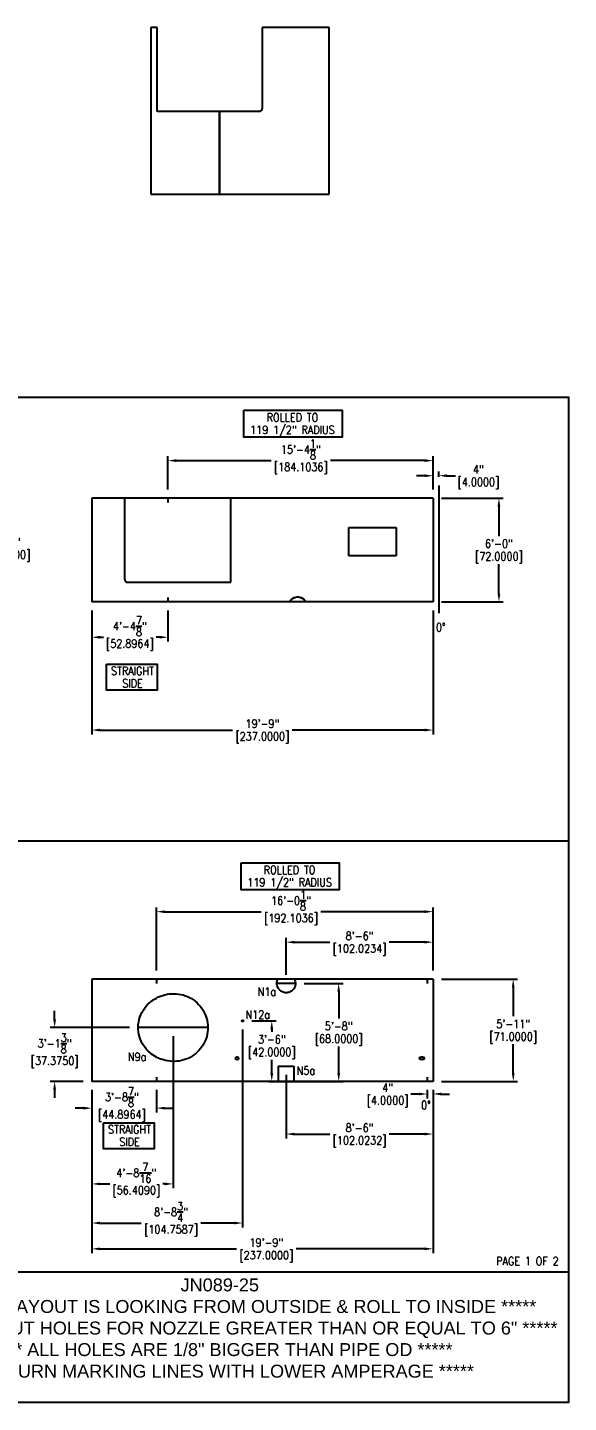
# Model space of a CAD drawing. Extents: x -970 to 13726, y -3419 to 1980.
# Drawn here: x 759 to 1135, y -916 to 40 of the extents above; entities that cross this region are included whole.
import ezdxf
from ezdxf.enums import TextEntityAlignment as Align

# ---------------------------------------------------------------- set-up
doc = ezdxf.new("R2010")
doc.units = 0
doc.header["$LTSCALE"] = 12
doc.header["$MEASUREMENT"] = 0
doc.header["$PDMODE"] = 33
doc.header["$PDSIZE"] = -0.5
doc.layers.get('Defpoints').update_dxf_attribs({"linetype": 'CONTINUOUS'})
for name, color, linetype in [('COVER', 3, 'CONTINUOUS'), ('DIM', 1, 'CONTINUOUS'), ('MARKING', 11, 'CONTINUOUS'), ('SHELL', 40, 'CONTINUOUS'), ('TEXT', 4, 'CONTINUOUS')]:
    doc.layers.add(name, color=color, linetype=linetype)
doc.styles.add('ROMANS', font='ROMANS.shx', dxfattribs={"width": 0.85, "height": 5.76})
doc.styles.get("Standard").update_dxf_attribs({"font": 'sanss___.ttf'})
doc.dimstyles.get("Standard").update_dxf_attribs({"dimtxt": 0.18, "dimasz": 0.18, "dimexe": 0.18, "dimexo": 0.0625, "dimgap": 0.09, "dimtad": 0, "dimtih": 1, "dimtoh": 1, "dimdec": 4, "dimzin": 0, "dimdsep": 46, "dimtxsty": 'Standard', "dimcen": 0.09, "dimadec": 0, "dimazin": 0, "dimtfac": 1, "dimtdec": 4, "dimtofl": 0, "dimtmove": 0, "dimatfit": 3, "dimfxl": 1, "dimtolj": 1, "dimtzin": 0, "dimarcsym": 0})

# ---------------------------------------------------------------- blocks, each defined once
blk = doc.blocks.new('*D312')
at = {"layer": 'Defpoints', "color": 0, "transparency": 16777216}
for p in [(1044.61, -271.54), (1044.61, -278.41), (1040.61, -287.19)]:
    blk.add_point(p, dxfattribs=at)
at = {"layer": 'DIM', "color": 0, "lineweight": -2, "transparency": 16777216}
for p, q in [((1034.85, -271.54), (1029.09, -271.54)), ((1040.61, -281.19), (1040.61, -268.54)), ((1044.61, -272.41), (1044.61, -268.54)), ((1050.37, -271.54), (1056.13, -271.54))]:
    blk.add_line(p, q, dxfattribs=at)
at = {"layer": 'DIM', "color": 0, "transparency": 16777216}
for points in [[(1034.85, -270.58), (1034.85, -272.5), (1040.61, -271.54)], [(1050.37, -270.58), (1050.37, -272.5), (1044.61, -271.54)]]:
    blk.add_solid(points, dxfattribs=at)
at = {"layer": 'DIM', "color": 0, "transparency": 16777216, "char_height": 5.76, "attachment_point": 5, "style": 'ROMANS'}
for s, insert in [('\\A1;4"', (1072.13, -267.15)), ('\\A1;[4.0000]', (1072.13, -276.89))]:
    blk.add_mtext(s, dxfattribs=dict(at, insert=insert))
blk = doc.blocks.new('*D313')
at = {"layer": 'Defpoints', "color": 0, "transparency": 16777216}
for p in [(1036.61, -692.53), (1040.61, -692.53), (1036.61, -701.34)]:
    blk.add_point(p, dxfattribs=at)
at = {"layer": 'DIM', "color": 0, "lineweight": -2, "transparency": 16777216}
for p, q in [((1030.85, -701.34), (1025.09, -701.34)), ((1036.61, -698.53), (1036.61, -704.34)), ((1040.61, -698.53), (1040.61, -704.34)), ((1046.37, -701.34), (1052.13, -701.34))]:
    blk.add_line(p, q, dxfattribs=at)
at = {"layer": 'DIM', "color": 0, "transparency": 16777216}
for points in [[(1030.85, -700.38), (1030.85, -702.3), (1036.61, -701.34)], [(1046.37, -700.38), (1046.37, -702.3), (1040.61, -701.34)]]:
    blk.add_solid(points, dxfattribs=at)
at = {"layer": 'DIM', "color": 0, "transparency": 16777216, "char_height": 5.76, "attachment_point": 5, "style": 'ROMANS'}
for s, insert in [('\\A1;4"', (1009.1, -696.95)), ('\\A1;[4.0000]', (1009.1, -706.69))]:
    blk.add_mtext(s, dxfattribs=dict(at, insert=insert))
blk = doc.blocks.new('*D314')
at = {"layer": 'Defpoints', "color": 0, "transparency": 16777216}
for p in [(803.61, -692.53), (848.51, -692.53), (848.51, -711.16)]:
    blk.add_point(p, dxfattribs=at)
at = {"layer": 'DIM', "color": 0, "lineweight": -2, "transparency": 16777216}
for p, q in [((803.61, -698.53), (803.61, -714.16)), ((848.51, -698.53), (848.51, -714.16)), ((797.85, -711.16), (792.09, -711.16)), ((854.27, -711.16), (860.03, -711.16))]:
    blk.add_line(p, q, dxfattribs=at)
at = {"layer": 'DIM', "color": 0, "transparency": 16777216}
for points in [[(797.85, -710.2), (797.85, -712.12), (803.61, -711.16)], [(854.27, -710.2), (854.27, -712.12), (848.51, -711.16)]]:
    blk.add_solid(points, dxfattribs=at)
at = {"layer": 'DIM', "color": 0, "transparency": 16777216, "char_height": 5.76, "attachment_point": 5, "style": 'ROMANS'}
for s, insert in [('\\A1;3\'-8{\\H1x;\\S7/8;}"', (824.56, -703.48)), ('\\A1;[44.8964]', (824.56, -716.51))]:
    blk.add_mtext(s, dxfattribs=dict(at, insert=insert))
blk = doc.blocks.new('*D315')
at = {"layer": 'Defpoints', "color": 0, "transparency": 16777216}
for p in [(803.61, -692.53), (1040.61, -692.53), (1040.61, -808.97)]:
    blk.add_point(p, dxfattribs=at)
at = {"layer": 'DIM', "color": 0, "lineweight": -2, "transparency": 16777216}
for p, q in [((803.61, -698.53), (803.61, -811.97)), ((1040.61, -698.53), (1040.61, -811.97)), ((809.37, -808.97), (904.2, -808.97)), ((1034.85, -808.97), (945.53, -808.97))]:
    blk.add_line(p, q, dxfattribs=at)
at = {"layer": 'DIM', "color": 0, "transparency": 16777216}
for points in [[(809.37, -808.01), (809.37, -809.93), (803.61, -808.97)], [(1034.85, -808.01), (1034.85, -809.93), (1040.61, -808.97)]]:
    blk.add_solid(points, dxfattribs=at)
at = {"layer": 'DIM', "color": 0, "transparency": 16777216, "char_height": 5.76, "attachment_point": 5, "style": 'ROMANS'}
for s, insert in [('\\A1;19\'-9"', (924.86, -804.58)), ('\\A1;[237.0000]', (924.86, -814.32))]:
    blk.add_mtext(s, dxfattribs=dict(at, insert=insert))
blk = doc.blocks.new('*D340')
at = {"layer": 'Defpoints', "color": 0, "transparency": 16777216}
for p in [(1040.61, -621.53), (1096.31, -621.53), (1040.61, -692.53)]:
    blk.add_point(p, dxfattribs=at)
at = {"layer": 'DIM', "color": 0, "lineweight": -2, "transparency": 16777216}
for p, q in [((1046.61, -621.53), (1099.31, -621.53)), ((1096.31, -627.29), (1096.31, -647.29)), ((1096.31, -686.77), (1096.31, -666.76)), ((1046.61, -692.53), (1099.31, -692.53))]:
    blk.add_line(p, q, dxfattribs=at)
at = {"layer": 'DIM', "color": 0, "transparency": 16777216}
for points in [[(1095.35, -627.29), (1097.27, -627.29), (1096.31, -621.53)], [(1095.35, -686.77), (1097.27, -686.77), (1096.31, -692.53)]]:
    blk.add_solid(points, dxfattribs=at)
at = {"layer": 'DIM', "color": 0, "transparency": 16777216, "char_height": 5.76, "attachment_point": 5, "style": 'ROMANS'}
for s, insert in [('\\A1;5\'-11"', (1096.31, -652.64)), ('\\A1;[71.0000]', (1096.31, -662.37))]:
    blk.add_mtext(s, dxfattribs=dict(at, insert=insert))
blk = doc.blocks.new('*D352')
at = {"layer": 'Defpoints', "color": 0, "transparency": 16777216}
for p in [(668.5, -287.19), (744.34, -287.19), (671.1, -359.19)]:
    blk.add_point(p, dxfattribs=at)
at = {"layer": 'DIM', "color": 0, "lineweight": -2, "transparency": 16777216}
for p, q in [((674.5, -287.19), (747.34, -287.19)), ((744.34, -292.95), (744.34, -312.34)), ((744.34, -353.43), (744.34, -331.82)), ((677.1, -359.19), (747.34, -359.19))]:
    blk.add_line(p, q, dxfattribs=at)
at = {"layer": 'DIM', "color": 0, "transparency": 16777216}
for points in [[(743.38, -292.95), (745.3, -292.95), (744.34, -287.19)], [(743.38, -353.43), (745.3, -353.43), (744.34, -359.19)]]:
    blk.add_solid(points, dxfattribs=at)
at = {"layer": 'DIM', "color": 0, "transparency": 16777216, "char_height": 5.76, "attachment_point": 5, "style": 'ROMANS'}
for s, insert in [('\\A1;6\'-0"', (744.34, -317.69)), ('\\A1;[72.0000]', (744.34, -327.43))]:
    blk.add_mtext(s, dxfattribs=dict(at, insert=insert))
blk = doc.blocks.new('*D354')
at = {"layer": 'Defpoints', "color": 0, "transparency": 16777216}
for p in [(1040.61, -287.19), (1086.39, -287.19), (1040.61, -359.19)]:
    blk.add_point(p, dxfattribs=at)
at = {"layer": 'DIM', "color": 0, "lineweight": -2, "transparency": 16777216}
for p, q in [((1046.61, -287.19), (1089.39, -287.19)), ((1086.39, -292.95), (1086.39, -313.46)), ((1086.39, -353.43), (1086.39, -332.93)), ((1046.61, -359.19), (1089.39, -359.19))]:
    blk.add_line(p, q, dxfattribs=at)
at = {"layer": 'DIM', "color": 0, "transparency": 16777216}
for points in [[(1085.43, -292.95), (1087.35, -292.95), (1086.39, -287.19)], [(1085.43, -353.43), (1087.35, -353.43), (1086.39, -359.19)]]:
    blk.add_solid(points, dxfattribs=at)
at = {"layer": 'DIM', "color": 0, "transparency": 16777216, "char_height": 5.76, "attachment_point": 5, "style": 'ROMANS'}
for s, insert in [('\\A1;[72.0000]', (1086.39, -328.54)), ('\\A1;6\'-0"', (1086.39, -318.8))]:
    blk.add_mtext(s, dxfattribs=dict(at, insert=insert))
blk = doc.blocks.new('*D355')
at = {"layer": 'Defpoints', "color": 0, "transparency": 16777216}
for p in [(803.61, -359.19), (1040.61, -359.19), (1040.61, -448.34)]:
    blk.add_point(p, dxfattribs=at)
at = {"layer": 'DIM', "color": 0, "lineweight": -2, "transparency": 16777216}
for p, q in [((803.61, -365.19), (803.61, -451.34)), ((1040.61, -365.19), (1040.61, -451.34)), ((809.37, -448.34), (901.45, -448.34)), ((1034.85, -448.34), (942.77, -448.34))]:
    blk.add_line(p, q, dxfattribs=at)
at = {"layer": 'DIM', "color": 0, "transparency": 16777216}
for points in [[(809.37, -447.38), (809.37, -449.3), (803.61, -448.34)], [(1034.85, -447.38), (1034.85, -449.3), (1040.61, -448.34)]]:
    blk.add_solid(points, dxfattribs=at)
at = {"layer": 'DIM', "color": 0, "transparency": 16777216, "char_height": 5.76, "attachment_point": 5, "style": 'ROMANS'}
for s, insert in [('\\A1;[237.0000]', (922.11, -453.69)), ('\\A1;19\'-9"', (922.11, -443.95))]:
    blk.add_mtext(s, dxfattribs=dict(at, insert=insert))
blk = doc.blocks.new('*D356')
at = {"layer": 'Defpoints', "color": 0, "transparency": 16777216}
for p in [(803.61, -359.19), (856.51, -359.19), (803.61, -383.82)]:
    blk.add_point(p, dxfattribs=at)
at = {"layer": 'DIM', "color": 0, "lineweight": -2, "transparency": 16777216}
for p, q in [((803.61, -365.19), (803.61, -386.82)), ((856.51, -365.19), (856.51, -386.82)), ((809.37, -383.82), (811.73, -383.82)), ((850.75, -383.82), (848.39, -383.82))]:
    blk.add_line(p, q, dxfattribs=at)
at = {"layer": 'DIM', "color": 0, "transparency": 16777216}
for points in [[(809.37, -382.86), (809.37, -384.78), (803.61, -383.82)], [(850.75, -382.86), (850.75, -384.78), (856.51, -383.82)]]:
    blk.add_solid(points, dxfattribs=at)
at = {"layer": 'DIM', "color": 0, "transparency": 16777216, "char_height": 5.76, "attachment_point": 5, "style": 'ROMANS'}
for s, insert in [('\\A1;4\'-4{\\H1x;\\S7/8;}"', (830.06, -376.14)), ('\\A1;[52.8964]', (830.06, -389.17))]:
    blk.add_mtext(s, dxfattribs=dict(at, insert=insert))
blk = doc.blocks.new('*D365')
at = {"layer": 'Defpoints', "color": 0, "transparency": 16777216}
for p in [(1040.61, -574.6), (848.51, -621.53), (1040.61, -621.53)]:
    blk.add_point(p, dxfattribs=at)
at = {"layer": 'DIM', "color": 0, "lineweight": -2, "transparency": 16777216}
for p, q in [((848.51, -615.53), (848.51, -571.6)), ((1040.61, -615.53), (1040.61, -571.6)), ((854.27, -574.6), (921.33, -574.6)), ((1034.85, -574.6), (962.65, -574.6))]:
    blk.add_line(p, q, dxfattribs=at)
at = {"layer": 'DIM', "color": 0, "transparency": 16777216}
for points in [[(854.27, -573.64), (854.27, -575.56), (848.51, -574.6)], [(1034.85, -573.64), (1034.85, -575.56), (1040.61, -574.6)]]:
    blk.add_solid(points, dxfattribs=at)
at = {"layer": 'DIM', "color": 0, "transparency": 16777216, "char_height": 5.76, "attachment_point": 5, "style": 'ROMANS'}
for s, insert in [('\\A1;16\'-0{\\H1x;\\S1/8;}"', (941.99, -566.92)), ('\\A1;[192.1036]', (941.99, -579.95))]:
    blk.add_mtext(s, dxfattribs=dict(at, insert=insert))
blk = doc.blocks.new('*D383')
at = {"layer": 'Defpoints', "color": 0, "transparency": 16777216}
for p in [(860.02, -655.15), (803.61, -692.53), (803.61, -763.83)]:
    blk.add_point(p, dxfattribs=at)
at = {"layer": 'DIM', "color": 0, "lineweight": -2, "transparency": 16777216}
for p, q in [((860.02, -661.15), (860.02, -766.83)), ((803.61, -698.53), (803.61, -766.83)), ((809.37, -763.83), (816.21, -763.83)), ((854.26, -763.83), (852.87, -763.83))]:
    blk.add_line(p, q, dxfattribs=at)
at = {"layer": 'DIM', "color": 0, "transparency": 16777216}
for points in [[(809.37, -762.87), (809.37, -764.79), (803.61, -763.83)], [(854.26, -762.87), (854.26, -764.79), (860.02, -763.83)]]:
    blk.add_solid(points, dxfattribs=at)
at = {"layer": 'DIM', "color": 0, "transparency": 16777216, "char_height": 5.76, "attachment_point": 5, "style": 'ROMANS'}
for s, insert in [('\\A1;4\'-8{\\H1x;\\S7/16;}"', (834.54, -756.15)), ('\\A1;[56.4090]', (834.54, -769.18))]:
    blk.add_mtext(s, dxfattribs=dict(at, insert=insert))
blk = doc.blocks.new('*D384')
at = {"layer": 'Defpoints', "color": 0, "transparency": 16777216}
for p in [(835.88, -655.15), (777.8, -692.53), (803.61, -692.53)]:
    blk.add_point(p, dxfattribs=at)
at = {"layer": 'DIM', "color": 0, "lineweight": -2, "transparency": 16777216}
for p, q in [((777.8, -649.39), (777.8, -643.63)), ((829.88, -655.15), (774.8, -655.15)), ((797.61, -692.53), (774.8, -692.53)), ((777.8, -698.29), (777.8, -704.05))]:
    blk.add_line(p, q, dxfattribs=at)
at = {"layer": 'DIM', "color": 0, "transparency": 16777216}
for points in [[(776.84, -649.39), (778.76, -649.39), (777.8, -655.15)], [(776.84, -698.29), (778.76, -698.29), (777.8, -692.53)]]:
    blk.add_solid(points, dxfattribs=at)
at = {"layer": 'DIM', "color": 0, "transparency": 16777216, "char_height": 5.76, "attachment_point": 5, "style": 'ROMANS'}
for s, insert in [('\\A1;3\'-1{\\H1x;\\S3/8;}"', (777.8, -666.16)), ('\\A1;[37.3750]', (777.8, -679.19))]:
    blk.add_mtext(s, dxfattribs=dict(at, insert=insert))
blk = doc.blocks.new('*D391')
at = {"layer": 'Defpoints', "color": 0, "transparency": 16777216}
for p in [(908.37, -650.53), (803.61, -692.53), (908.37, -791.02)]:
    blk.add_point(p, dxfattribs=at)
at = {"layer": 'DIM', "color": 0, "lineweight": -2, "transparency": 16777216}
for p, q in [((908.37, -656.53), (908.37, -794.02)), ((803.61, -698.53), (803.61, -794.02)), ((809.37, -791.02), (838, -791.02)), ((902.61, -791.02), (879.32, -791.02))]:
    blk.add_line(p, q, dxfattribs=at)
at = {"layer": 'DIM', "color": 0, "transparency": 16777216}
for points in [[(809.37, -790.06), (809.37, -791.98), (803.61, -791.02)], [(902.61, -790.06), (902.61, -791.98), (908.37, -791.02)]]:
    blk.add_solid(points, dxfattribs=at)
at = {"layer": 'DIM', "color": 0, "transparency": 16777216, "char_height": 5.76, "attachment_point": 5, "style": 'ROMANS'}
for s, insert in [('\\A1;8\'-8{\\H1x;\\S3/4;}"', (858.66, -783.34)), ('\\A1;[104.7587]', (858.66, -796.37))]:
    blk.add_mtext(s, dxfattribs=dict(at, insert=insert))
blk = doc.blocks.new('*D392')
at = {"layer": 'Defpoints', "color": 0, "transparency": 16777216}
for p in [(908.83, -650.53), (920.61, -692.53), (928.62, -692.53)]:
    blk.add_point(p, dxfattribs=at)
at = {"layer": 'DIM', "color": 0, "lineweight": -2, "transparency": 16777216}
for p, q in [((914.83, -650.53), (931.62, -650.53)), ((928.62, -656.29), (928.62, -658.02)), ((928.62, -686.77), (928.62, -677.49)), ((926.61, -692.53), (931.62, -692.53))]:
    blk.add_line(p, q, dxfattribs=at)
at = {"layer": 'DIM', "color": 0, "transparency": 16777216}
for points in [[(927.66, -656.29), (929.58, -656.29), (928.62, -650.53)], [(927.66, -686.77), (929.58, -686.77), (928.62, -692.53)]]:
    blk.add_solid(points, dxfattribs=at)
at = {"layer": 'DIM', "color": 0, "transparency": 16777216, "char_height": 5.76, "attachment_point": 5, "style": 'ROMANS'}
for s, insert in [('\\A1;[42.0000]', (928.62, -673.1)), ('\\A1;3\'-6"', (928.62, -663.37))]:
    blk.add_mtext(s, dxfattribs=dict(at, insert=insert))
blk = doc.blocks.new('*D393')
at = {"layer": 'Defpoints', "color": 0, "transparency": 16777216}
for p in [(1040.61, -595.79), (938.59, -624.53), (1040.61, -621.53)]:
    blk.add_point(p, dxfattribs=at)
at = {"layer": 'DIM', "color": 0, "lineweight": -2, "transparency": 16777216}
for p, q in [((938.59, -618.53), (938.59, -592.79)), ((944.35, -595.79), (968.94, -595.79)), ((1034.85, -595.79), (1010.26, -595.79)), ((1040.61, -615.53), (1040.61, -592.79))]:
    blk.add_line(p, q, dxfattribs=at)
at = {"layer": 'DIM', "color": 0, "transparency": 16777216}
for points in [[(944.35, -594.83), (944.35, -596.75), (938.59, -595.79)], [(1034.85, -594.83), (1034.85, -596.75), (1040.61, -595.79)]]:
    blk.add_solid(points, dxfattribs=at)
at = {"layer": 'DIM', "color": 0, "transparency": 16777216, "char_height": 5.76, "attachment_point": 5, "style": 'ROMANS'}
for s, insert in [('\\A1;8\'-6"', (989.6, -591.4)), ('\\A1;[102.0234]', (989.6, -601.14))]:
    blk.add_mtext(s, dxfattribs=dict(at, insert=insert))
blk = doc.blocks.new('*D394')
at = {"layer": 'Defpoints', "color": 0, "transparency": 16777216}
for p in [(945.03, -624.53), (975.11, -624.53), (920.61, -692.53)]:
    blk.add_point(p, dxfattribs=at)
at = {"layer": 'DIM', "color": 0, "lineweight": -2, "transparency": 16777216}
for p, q in [((951.03, -624.53), (978.11, -624.53)), ((975.11, -630.29), (975.11, -648.79)), ((975.11, -686.77), (975.11, -668.26)), ((926.61, -692.53), (978.11, -692.53))]:
    blk.add_line(p, q, dxfattribs=at)
at = {"layer": 'DIM', "color": 0, "transparency": 16777216}
for points in [[(974.15, -630.29), (976.07, -630.29), (975.11, -624.53)], [(974.15, -686.77), (976.07, -686.77), (975.11, -692.53)]]:
    blk.add_solid(points, dxfattribs=at)
at = {"layer": 'DIM', "color": 0, "transparency": 16777216, "char_height": 5.76, "attachment_point": 5, "style": 'ROMANS'}
for s, insert in [('\\A1;[68.0000]', (975.11, -663.87)), ('\\A1;5\'-8"', (975.11, -654.14))]:
    blk.add_mtext(s, dxfattribs=dict(at, insert=insert))
blk = doc.blocks.new('*D395')
at = {"layer": 'Defpoints', "color": 0, "transparency": 16777216}
for p in [(938.59, -682.04), (1040.61, -692.53), (938.59, -729.18)]:
    blk.add_point(p, dxfattribs=at)
at = {"layer": 'DIM', "color": 0, "lineweight": -2, "transparency": 16777216}
for p, q in [((938.59, -688.04), (938.59, -732.18)), ((1040.61, -698.53), (1040.61, -732.18)), ((944.35, -729.18), (968.94, -729.18)), ((1034.85, -729.18), (1010.26, -729.18))]:
    blk.add_line(p, q, dxfattribs=at)
at = {"layer": 'DIM', "color": 0, "transparency": 16777216}
for points in [[(944.35, -728.22), (944.35, -730.14), (938.59, -729.18)], [(1034.85, -728.22), (1034.85, -730.14), (1040.61, -729.18)]]:
    blk.add_solid(points, dxfattribs=at)
at = {"layer": 'DIM', "color": 0, "transparency": 16777216, "char_height": 5.76, "attachment_point": 5, "style": 'ROMANS'}
for s, insert in [('\\A1;8\'-6"', (989.6, -724.8)), ('\\A1;[102.0232]', (989.6, -734.53))]:
    blk.add_mtext(s, dxfattribs=dict(at, insert=insert))
blk = doc.blocks.new('*D513')
at = {"layer": 'Defpoints', "color": 0, "transparency": 16777216}
for p in [(1040.61, -261.04), (856.51, -287.19), (1040.61, -287.19)]:
    blk.add_point(p, dxfattribs=at)
at = {"layer": 'DIM', "color": 0, "lineweight": -2, "transparency": 16777216}
for p, q in [((856.51, -281.19), (856.51, -258.04)), ((1040.61, -281.19), (1040.61, -258.04)), ((862.27, -261.04), (928.12, -261.04)), ((1034.85, -261.04), (969.44, -261.04))]:
    blk.add_line(p, q, dxfattribs=at)
at = {"layer": 'DIM', "color": 0, "transparency": 16777216}
for points in [[(862.27, -260.08), (862.27, -262), (856.51, -261.04)], [(1034.85, -260.08), (1034.85, -262), (1040.61, -261.04)]]:
    blk.add_solid(points, dxfattribs=at)
at = {"layer": 'DIM', "color": 0, "transparency": 16777216, "char_height": 5.76, "attachment_point": 5, "style": 'ROMANS'}
for s, insert in [('\\A1;15\'-4{\\H1x;\\S1/8;}"', (948.78, -253.36)), ('\\A1;[184.1036]', (948.78, -266.39))]:
    blk.add_mtext(s, dxfattribs=dict(at, insert=insert))

msp = doc.modelspace()

# ---------------------------------------------------------------- linework, layer by layer
at = {"layer": 'COVER'}
for p, q in [((82.34188, -525.43153), (1134.69224, -525.43153)), ((945.03077, -624.52525), (932.15, -624.52525)), ((884.16284, -655.15025), (835.88273, -655.15025)), ((908.83339, -650.52525), (907.91151, -650.52525)), ((82.34188, -824.97712), (1134.69224, -824.97712))]:
    msp.add_line(p, q, dxfattribs=at)
msp.add_lwpolyline([(82.34188, -217.04819), (1134.69224, -217.04819), (1134.69224, -915.7719), (82.34188, -915.7719)], close=True, dxfattribs=at)
at = {"layer": 'COVER', "extrusion": (0, 0, -1)}
msp.add_arc((-932.21225, -624.52525), 0.0625, 359.96246077, 360.02088332, dxfattribs=at)
at = {"layer": 'COVER'}
for points, knots in [([(849.03507, 40.0193), (848.66591, 40.0193), (848.11217, 40.0193), (847.37385, 40.0193), (846.8201, 40.0193), (846.26634, 40.0193), (845.52802, 40.0193), (844.97428, 40.0193), (844.60512, 40.0193)], [0, 0, 0, 0, 0.249995564, 0.374997116, 0.5, 0.625002884, 0.750004436, 1, 1, 1, 1]), ([(892.21059, -18.34735), (888.61871, -18.34735), (883.22572, -18.34735), (876.0298, -18.34735), (870.62283, -18.34735), (865.21586, -18.34735), (858.01994, -18.34735), (852.62695, -18.34735), (849.03507, -18.34735)], [0, 0, 0, 0, 0.249577877, 0.374725441, 0.5, 0.625274559, 0.750422123, 1, 1, 1, 1]), ([(921.84092, -15.89853), (921.84092, -15.92521), (921.84048, -15.96524), (921.83899, -16.01857), (921.83743, -16.05851), (921.83542, -16.09837), (921.83296, -16.13815), (921.83007, -16.17781), (921.82672, -16.21738), (921.82293, -16.25683), (921.8187, -16.29616), (921.81403, -16.33535), (921.80892, -16.37441), (921.80337, -16.4133), (921.79738, -16.45205), (921.79095, -16.49061), (921.78409, -16.52901), (921.77679, -16.5672), (921.76906, -16.60521), (921.76091, -16.64301), (921.75232, -16.6806), (921.7433, -16.71795), (921.73387, -16.75508), (921.72401, -16.79196), (921.71372, -16.8286), (921.70303, -16.86497), (921.69191, -16.90109), (921.68039, -16.93692), (921.66845, -16.97247), (921.65611, -17.00772), (921.64336, -17.04268), (921.63022, -17.07731), (921.61667, -17.11165), (921.60273, -17.14564), (921.58839, -17.17931), (921.57367, -17.21263), (921.55856, -17.24561), (921.54308, -17.27822), (921.52721, -17.31048), (921.51097, -17.34235), (921.49435, -17.37386), (921.47738, -17.40496), (921.46003, -17.43569), (921.44233, -17.46599), (921.42427, -17.4959), (921.40587, -17.52538), (921.38711, -17.55445), (921.36802, -17.58308), (921.34858, -17.61128), (921.32882, -17.63902), (921.30872, -17.66633), (921.28774, -17.6939), (921.26528, -17.72244), (921.24068, -17.75255), (921.21444, -17.7834), (921.18712, -17.81421), (921.15934, -17.84426), (921.13111, -17.87352), (921.10243, -17.90199), (921.07333, -17.92966), (921.0438, -17.95652), (921.01386, -17.98256), (920.98353, -18.00776), (920.9528, -18.03213), (920.9217, -18.05564), (920.89024, -18.0783), (920.85841, -18.10009), (920.82625, -18.12101), (920.79375, -18.14104), (920.76094, -18.16018), (920.72782, -18.17842), (920.69441, -18.19576), (920.66071, -18.21219), (920.62674, -18.2277), (920.59252, -18.24229), (920.55805, -18.25595), (920.52334, -18.26867), (920.48842, -18.28046), (920.45329, -18.29131), (920.41797, -18.30121), (920.38247, -18.31015), (920.3468, -18.31815), (920.31097, -18.32519), (920.27501, -18.33127), (920.23891, -18.33638), (920.2019, -18.34063), (920.14379, -18.34568), (920.09761, -18.34735), (920.06439, -18.34735)], [0, 0, 0, 0, 0.023900374, 0.035850076, 0.047785024, 0.059705022, 0.071597597, 0.083476713, 0.095328461, 0.107164916, 0.118970774, 0.130759544, 0.142514568, 0.15425075, 0.165950128, 0.177628958, 0.189268023, 0.200884887, 0.212459136, 0.224009586, 0.235514691, 0.246994462, 0.258426283, 0.269831303, 0.281185908, 0.292512317, 0.303785993, 0.315030156, 0.326219424, 0.337377946, 0.348479578, 0.35954932, 0.370560352, 0.381538446, 0.392456194, 0.403340055, 0.414162131, 0.424949477, 0.435673801, 0.446362663, 0.45698748, 0.46757622, 0.478100115, 0.488587439, 0.499009347, 0.50939432, 0.519713544, 0.529995603, 0.540211825, 0.55039079, 0.560504084, 0.570580174, 0.581419345, 0.593034375, 0.605402859, 0.61769573, 0.629913387, 0.6420502, 0.654114016, 0.666105434, 0.678020125, 0.689865498, 0.701636792, 0.713342448, 0.724983535, 0.73655681, 0.748070042, 0.759524512, 0.770918781, 0.782259622, 0.793544754, 0.804782319, 0.815974027, 0.82711952, 0.838225701, 0.849294454, 0.860327507, 0.871330255, 0.882303222, 0.89325333, 0.904182739, 0.915094042, 0.925992431, 0.936880144, 0.947761844, 0.958641289, 0.970248025, 1, 1, 1, 1]), ([(844.60512, -75.8126), (848.5641, -75.8126), (854.50948, -75.8126), (862.44373, -75.8126), (868.40786, -75.8126), (874.37199, -75.8126), (882.30623, -75.8126), (888.25162, -75.8126), (892.21059, -75.8126)], [0, 0, 0, 0, 0.24948662, 0.374666038, 0.5, 0.625333962, 0.75051338, 1, 1, 1, 1])]:
    msp.add_open_spline(points, degree=3, knots=knots, dxfattribs=at)
for points in [[(844.60512, 40.0193), (844.60512, -75.8126)], [(849.03507, -18.34735), (849.03507, 40.0193)], [(921.84092, 40.0193), (921.84092, -15.89853)], [(968.47855, 40.0193), (921.84092, 40.0193)], [(968.47855, -75.8126), (968.47855, 40.0193)], [(892.21059, -75.8126), (892.21059, -18.34735)], [(920.06439, -18.34735), (892.21059, -18.34735)], [(892.21059, -18.34735), (892.21059, -75.8126)], [(892.21059, -75.8126), (968.47855, -75.8126)]]:
    msp.add_open_spline(points, degree=1, dxfattribs=at)
at = {"layer": 'DIM'}
msp.add_line((1044.61375, -278.40867), (1044.61375, -366.97635), dxfattribs=at)
at = {"layer": 'MARKING'}
for p, q in [((856.51015, -287.19251), (856.51015, -290.19251)), ((856.51015, -356.19251), (856.51015, -359.19251)), ((848.51015, -621.52525), (848.51015, -624.52525)), ((1036.61375, -621.52525), (1036.61375, -624.52525)), ((848.51015, -689.52525), (848.51015, -692.52525)), ((1036.61375, -689.52525), (1036.61375, -692.52525))]:
    msp.add_line(p, q, dxfattribs=at)
for points, degree, knots in [([(826.37982, -287.19251), (826.37982, -287.69251), (826.37982, -343.11034)], 1, [0, 0, 0.0089416926, 1, 1]), ([(900.18567, -345.55916), (900.18567, -287.69251), (900.18567, -287.19251)], 1, [0, 0, 0.9914334637, 1, 1]), ([(982.20755, -307.44251), (984.94258, -307.44251), (989.04741, -307.44251), (994.52282, -307.44251), (998.6338, -307.44251), (1002.74478, -307.44251), (1008.22019, -307.44251), (1012.32502, -307.44251), (1015.06005, -307.44251)], 3, [0, 0, 0, 0, 0.249755778, 0.374841195, 0.5, 0.625158805, 0.750244222, 1, 1, 1, 1]), ([(1015.06005, -327.19251), (1012.32502, -327.19251), (1008.22019, -327.19251), (1002.74478, -327.19251), (998.6338, -327.19251), (994.52282, -327.19251), (989.04741, -327.19251), (984.94258, -327.19251), (982.20755, -327.19251)], 3, [0, 0, 0, 0, 0.249755778, 0.374841195, 0.5, 0.625158805, 0.750244222, 1, 1, 1, 1]), ([(826.37982, -343.11034), (826.37982, -343.13702), (826.38026, -343.17705), (826.38175, -343.23038), (826.38331, -343.27032), (826.38532, -343.31018), (826.38778, -343.34996), (826.39068, -343.38962), (826.39402, -343.42919), (826.39781, -343.46864), (826.40204, -343.50797), (826.40671, -343.54716), (826.41182, -343.58622), (826.41737, -343.62511), (826.42336, -343.66386), (826.42979, -343.70242), (826.43665, -343.74082), (826.44395, -343.77901), (826.45168, -343.81702), (826.45984, -343.85482), (826.46842, -343.89241), (826.47744, -343.92976), (826.48688, -343.96689), (826.49673, -344.00377), (826.50702, -344.04041), (826.51771, -344.07678), (826.52883, -344.1129), (826.54035, -344.14872), (826.55229, -344.18428), (826.56463, -344.21953), (826.57738, -344.25449), (826.59052, -344.28912), (826.60407, -344.32346), (826.61801, -344.35745), (826.63235, -344.39112), (826.64707, -344.42444), (826.66218, -344.45742), (826.67766, -344.49003), (826.69354, -344.52229), (826.70977, -344.55416), (826.72639, -344.58567), (826.74337, -344.61677), (826.76071, -344.64749), (826.77841, -344.6778), (826.79647, -344.70771), (826.81487, -344.73719), (826.83363, -344.76626), (826.85272, -344.79488), (826.87216, -344.82308), (826.89192, -344.85083), (826.91202, -344.87813), (826.933, -344.90571), (826.95546, -344.93425), (826.98006, -344.96435), (827.0063, -344.99521), (827.03362, -345.02602), (827.0614, -345.05606), (827.08963, -345.08533), (827.11831, -345.1138), (827.14742, -345.14147), (827.17694, -345.16833), (827.20688, -345.19437), (827.23721, -345.21957), (827.26794, -345.24394), (827.29904, -345.26745), (827.33051, -345.29011), (827.36233, -345.3119), (827.39449, -345.33281), (827.42699, -345.35285), (827.4598, -345.37199), (827.49292, -345.39023), (827.52633, -345.40757), (827.56003, -345.42399), (827.594, -345.43951), (827.62822, -345.45409), (827.6627, -345.46775), (827.6974, -345.48048), (827.73232, -345.49227), (827.76745, -345.50311), (827.80277, -345.51301), (827.83827, -345.52196), (827.87395, -345.52996), (827.90977, -345.537), (827.94574, -345.54308), (827.98183, -345.54819), (828.01885, -345.55244), (828.07696, -345.55749), (828.12313, -345.55916), (828.15635, -345.55916)], 3, [0, 0, 0, 0, 0.023900374, 0.035850076, 0.047785024, 0.059705022, 0.071597597, 0.083476713, 0.095328461, 0.107164916, 0.118970774, 0.130759544, 0.142514568, 0.15425075, 0.165950128, 0.177628958, 0.189268023, 0.200884887, 0.212459136, 0.224009586, 0.235514691, 0.246994462, 0.258426283, 0.269831303, 0.281185908, 0.292512317, 0.303785993, 0.315030156, 0.326219424, 0.337377946, 0.348479578, 0.35954932, 0.370560352, 0.381538446, 0.392456194, 0.403340055, 0.414162131, 0.424949477, 0.435673801, 0.446362663, 0.45698748, 0.46757622, 0.478100115, 0.488587439, 0.499009347, 0.50939432, 0.519713544, 0.529995603, 0.540211825, 0.55039079, 0.560504084, 0.570580174, 0.581419345, 0.593034375, 0.605402859, 0.61769573, 0.629913387, 0.6420502, 0.654114016, 0.666105434, 0.678020125, 0.689865498, 0.701636792, 0.713342448, 0.724983535, 0.73655681, 0.748070042, 0.759524512, 0.770918781, 0.782259622, 0.793544754, 0.804782319, 0.815974027, 0.82711952, 0.838225701, 0.849294454, 0.860327507, 0.871330255, 0.882303222, 0.89325333, 0.904182739, 0.915094042, 0.925992431, 0.936880144, 0.947761844, 0.958641289, 0.970248025, 1, 1, 1, 1]), ([(856.51015, -345.55916), (860.10204, -345.55916), (865.49502, -345.55916), (872.69094, -345.55916), (878.09791, -345.55916), (883.50488, -345.55916), (890.7008, -345.55916), (896.59379, -345.55916), (900.18567, -345.55916)], 3, [0, 0, 0, 0, 0.249577877, 0.374725441, 0.5, 0.625274559, 0.750422123, 1, 1, 1, 1]), ([(905.82761, -676.52547), (905.82767, -676.62784), (905.78785, -676.72482), (905.67412, -676.88063), (905.60226, -676.94192), (905.44931, -677.04356), (905.36762, -677.08381), (905.08017, -677.19626), (904.86487, -677.23402), (904.43377, -677.25241), (904.21654, -677.23192), (903.86637, -677.13652), (903.72828, -677.08178), (903.51812, -676.9423), (903.43822, -676.87226), (903.33439, -676.71174), (903.30353, -676.62887), (903.29667, -676.45537), (903.32159, -676.36941), (903.40375, -676.22425), (903.45983, -676.16365), (903.58244, -676.0616), (903.64929, -676.01997), (903.86761, -675.90937), (904.02722, -675.86319), (904.35017, -675.80825), (904.51406, -675.79966), (904.86115, -675.81878), (905.04473, -675.85032), (905.34983, -675.95535), (905.47562, -676.01488), (905.66588, -676.16336), (905.73829, -676.24002), (905.81096, -676.39365), (905.82813, -676.45783), (905.82761, -676.52547)], 3, [0.0000425511, 0.0000425511, 0.0000425511, 0.0000425511, 0.0434607388, 0.0434607388, 0.0868789265, 0.0868789265, 0.1302971142, 0.1302971142, 0.235814198, 0.235814198, 0.3413312818, 0.3413312818, 0.4120754077, 0.4120754077, 0.4604767344, 0.4604767344, 0.4976366572, 0.4976366572, 0.5347965801, 0.5347965801, 0.5719565029, 0.5719565029, 0.6091164258, 0.6091164258, 0.6889571334, 0.6889571334, 0.7687978411, 0.7687978411, 0.8589667086, 0.8589667086, 0.9250159714, 0.9250159714, 0.9719061677, 0.9719061677, 0.9999582428, 0.9999582428, 0.9999582428, 0.9999582428]), ([(1030.99754, -676.52526), (1030.99721, -676.43529), (1031.03756, -676.35722), (1031.13728, -676.23484), (1031.19685, -676.1881), (1031.32048, -676.10801), (1031.38517, -676.07517), (1031.60391, -675.97964), (1031.76274, -675.93425), (1032.08313, -675.86507), (1032.24499, -675.84196), (1032.79246, -675.79097), (1033.18079, -675.79901), (1033.73203, -675.87401), (1033.89907, -675.90565), (1034.16159, -675.97807), (1034.25877, -676.00993), (1034.43111, -676.08182), (1034.50697, -676.1189), (1034.63757, -676.20333), (1034.69384, -676.24708), (1034.78933, -676.36084), (1034.82921, -676.43558), (1034.8326, -676.60407), (1034.79458, -676.68134), (1034.70049, -676.79733), (1034.64429, -676.84162), (1034.52884, -676.91792), (1034.46832, -676.94978), (1034.2289, -677.05911), (1034.04218, -677.11065), (1033.6666, -677.18909), (1033.47676, -677.21434), (1032.94792, -677.25579), (1032.60725, -677.25073), (1032.08184, -677.18573), (1031.89469, -677.151), (1031.57476, -677.05733), (1031.43916, -677.00764), (1031.24279, -676.89468), (1031.17639, -676.84877), (1031.05892, -676.72764), (1031.00715, -676.6482), (1030.99791, -676.54347), (1030.99751, -676.53441), (1030.99754, -676.52526)], 3, [0.0000260717, 0.0000260717, 0.0000260717, 0.0000260717, 0.0248962148, 0.0248962148, 0.0497663579, 0.0497663579, 0.074636501, 0.074636501, 0.1324939388, 0.1324939388, 0.1903513766, 0.1903513766, 0.3276921575, 0.3276921575, 0.3877699496, 0.3877699496, 0.4236170752, 0.4236170752, 0.4527213941, 0.4527213941, 0.4761114708, 0.4761114708, 0.4995015474, 0.4995015474, 0.5228916241, 0.5228916241, 0.5462817007, 0.5462817007, 0.5696717774, 0.5696717774, 0.6375297034, 0.6375297034, 0.7053876295, 0.7053876295, 0.8260090268, 0.8260090268, 0.8931159336, 0.8931159336, 0.9432179393, 0.9432179393, 0.9703303396, 0.9703303396, 0.9974427398, 0.9974427398, 0.9999739329, 0.9999739329, 0.9999739329, 0.9999739329])]:
    msp.add_open_spline(points, degree=degree, knots=knots, dxfattribs=at)
for points in [[(982.20755, -327.19251), (982.20755, -307.44251)], [(1015.06005, -307.44251), (1015.06005, -327.19251)], [(828.15635, -345.55916), (856.51015, -345.55916)]]:
    msp.add_open_spline(points, degree=1, dxfattribs=at)
at = {"layer": 'SHELL'}
for p, q in [((1040.61375, -287.19251), (803.61375, -287.19251)), ((803.61375, -287.19251), (803.61375, -359.19251)), ((1040.61375, -287.19251), (1040.61375, -359.19251)), ((1040.61375, -359.19251), (803.61375, -359.19251)), ((1040.61375, -621.52525), (803.61375, -621.52525)), ((803.61375, -621.52525), (803.61375, -692.52525)), ((1040.61375, -621.52525), (1040.61375, -692.52525)), ((933.15121, -682.03925), (933.15121, -692.02525)), ((933.15121, -682.03925), (944.02983, -682.03925)), ((944.02983, -682.03925), (944.02983, -692.02525)), ((1040.61375, -692.52525), (803.61375, -692.52525))]:
    msp.add_line(p, q, dxfattribs=at)
at = {"layer": 'SHELL', "extrusion": (0, 0, -1)}
msp.add_arc((-907.91151, -650.52525), 0.0625, 359.95879248, 360.04120752, dxfattribs=at)
at = {"layer": 'SHELL'}
for points, knots in [([(941.18644, -358.75463), (941.43233, -358.37562), (941.71783, -358.02231), (942.63359, -357.10712), (943.34781, -356.6301), (944.90537, -355.98505), (945.74775, -355.81745), (947.43348, -355.81762), (948.27587, -355.98525), (949.83332, -356.63031), (950.54747, -357.1074), (951.46317, -358.02256), (951.74858, -358.37575), (951.99437, -358.75463)], [0.091498926, 0.091498926, 0.091498926, 0.091498926, 0.1250033698, 0.1250033698, 0.1875050547, 0.1875050547, 0.2500067396, 0.2500067396, 0.3125084245, 0.3125084245, 0.3750101094, 0.3750101094, 0.4085027925, 0.4085027925, 0.4085027925, 0.4085027925]), ([(942.0296, -357.7105), (942.45341, -357.28555), (942.93686, -356.92029), (944.22361, -356.20506), (945.0728, -355.93819), (946.80806, -355.76213), (947.69356, -355.85285), (949.35718, -356.37687), (950.13463, -356.8103), (950.91813, -357.48531), (951.03698, -357.59572), (951.15145, -357.7105)], [0.0590512638, 0.0590512638, 0.0590512638, 0.0590512638, 0.2156908422, 0.2156908422, 0.4433399095, 0.4433399095, 0.6709889768, 0.6709889768, 0.898638044, 0.898638044, 0.9409487361, 0.9409487361, 0.9409487361, 0.9409487361]), ([(944.52471, -622.02525), (944.65983, -622.34547), (944.76916, -622.67656), (945.02476, -623.73257), (945.07303, -624.48096), (944.91448, -625.95017), (944.70734, -626.67098), (944.00098, -628.12422), (943.45481, -628.83348), (942.12487, -629.9767), (941.34198, -630.41083), (939.66747, -630.93214), (938.77651, -631.01935), (937.03271, -630.83264), (936.1805, -630.55844), (934.65427, -629.6945), (933.98111, -629.10446), (932.92313, -627.70568), (932.53967, -626.89676), (932.21123, -625.54791), (932.15005, -625.03662), (932.15, -624.52525)], [0.0731553208, 0.0731553208, 0.0731553208, 0.0731553208, 0.1155519819, 0.1155519819, 0.2056840008, 0.2056840008, 0.2958160197, 0.2958160197, 0.4027851379, 0.4027851379, 0.5097542561, 0.5097542561, 0.6167233744, 0.6167233744, 0.7236924926, 0.7236924926, 0.8306616109, 0.8306616109, 0.9376307291, 0.9376307291, 1, 1, 1, 1]), ([(932.15, -624.52525), (932.15001, -624.05084), (932.20264, -623.57656), (932.39075, -622.7415), (932.50801, -622.37682), (932.65635, -622.02525)], [0, 0, 0, 0, 0.3258526277, 0.3258526277, 0.5880026094, 0.5880026094, 0.5880026094, 0.5880026094]), ([(848.48073, -675.69824), (846.93848, -674.8755), (845.48185, -673.89161), (842.39551, -671.28537), (840.85346, -669.55848), (838.33355, -665.72995), (837.35677, -663.62849), (836.07634, -659.22712), (835.77356, -656.92824), (835.87868, -652.34546), (836.2865, -650.06299), (837.76473, -645.72411), (838.8342, -643.6686), (841.51897, -639.95392), (843.13322, -638.29481), (846.05541, -636.02971), (847.24039, -635.26394), (848.48073, -634.60225)], [0, 0, 0, 0, 0.103423189, 0.103423189, 0.238989802, 0.238989802, 0.374556415, 0.374556415, 0.510123028, 0.510123028, 0.645689641, 0.645689641, 0.781256255, 0.781256255, 0.916822868, 0.916822868, 1, 1, 1, 1]), ([(848.48074, -634.60225), (850.35759, -633.60113), (852.35847, -632.83253), (856.48853, -631.81097), (858.61839, -631.56027), (862.87294, -631.61088), (864.99744, -631.91306), (869.0931, -633.06751), (871.06357, -633.91989), (874.7048, -636.12222), (876.37502, -637.4718), (879.29167, -640.5705), (880.53789, -642.31918), (882.51608, -646.08689), (883.24793, -648.10557), (884.14468, -652.26544), (884.30951, -654.40628), (884.06026, -658.65438), (883.6462, -660.76128), (882.26888, -664.78767), (881.30573, -666.70682), (878.89959, -670.21672), (877.45674, -671.80706), (874.19655, -674.54204), (872.37954, -675.68618), (868.50616, -677.44836), (866.45044, -678.06618), (862.2497, -678.74418), (860.10529, -678.80472), (855.87146, -678.38368), (853.7823, -677.90225), (850.65002, -676.75984), (849.54554, -676.26622), (848.48074, -675.69824)], [0, 0, 0, 0, 0.064237071, 0.064237071, 0.128474143, 0.128474143, 0.192711214, 0.192711214, 0.256948286, 0.256948286, 0.321185357, 0.321185357, 0.385422429, 0.385422429, 0.4496595, 0.4496595, 0.513896572, 0.513896572, 0.578133643, 0.578133643, 0.642370714, 0.642370714, 0.706607786, 0.706607786, 0.770844857, 0.770844857, 0.835081929, 0.835081929, 0.899319, 0.899319, 0.963556072, 0.963556072, 1, 1, 1, 1]), ([(907.84901, -650.5252), (907.84911, -650.39584), (907.89857, -650.26859), (908.07223, -650.0772), (908.19538, -650.01645), (908.45166, -649.9919), (908.58435, -650.02993), (908.78995, -650.18428), (908.8628, -650.30189), (908.91053, -650.55425), (908.88554, -650.69034), (908.75052, -650.90907), (908.64079, -650.99288), (908.3933, -651.06358), (908.25625, -651.05187), (908.02506, -650.93717), (907.93223, -650.83678), (907.86126, -650.65523), (907.84906, -650.59071), (907.84901, -650.52529)], [0, 0, 0, 0, 0.117568865, 0.117568865, 0.235137731, 0.235137731, 0.352706596, 0.352706596, 0.470275461, 0.470275461, 0.587844326, 0.587844326, 0.705413192, 0.705413192, 0.822982057, 0.822982057, 0.940550922, 0.940550922, 1, 1, 1, 1])]:
    msp.add_open_spline(points, degree=3, knots=knots, dxfattribs=at)
at = {"layer": 'TEXT'}
for points in [[(909.32519, -226.05929), (977.39291, -226.05929), (977.39291, -244.83606), (909.32519, -244.83606)], [(813.91308, -402.5138), (849.02494, -402.5138), (849.02494, -420.67492), (813.91308, -420.67492)], [(907.37558, -540.62682), (975.4433, -540.62682), (975.4433, -559.40359), (907.37558, -559.40359)], [(811.82642, -721.25524), (846.93827, -721.25524), (846.93827, -739.41637), (811.82642, -739.41637)]]:
    msp.add_lwpolyline(points, close=True, dxfattribs=at)

# ---------------------------------------------------------------- texts
at = {"layer": 'DIM', "style": 'ROMANS', "width": 0.85}
for s, p in [('ROLLED TO', (942.94826, -231.01684)), ('119 1/2" RADIUS', (942.94826, -239.6485)), ('0%%D', (1045.98259, -376.91663)), ('STRAIGHT', (831.86763, -407.20069)), ('SIDE', (831.86763, -415.83235)), ('ROLLED TO', (940.99865, -545.58437)), ('119 1/2" RADIUS', (940.99865, -554.21603)), ('N1a', (925.26393, -630.20147)), ('N12a', (918.89983, -646.17143)), ('N9a', (835.07126, -675.4684)), ('N5a', (952.36435, -685.04074)), ('0%%D', (1035.69925, -709.06789)), ('STRAIGHT', (829.78096, -725.94213)), ('SIDE', (829.78096, -734.57379)), ('PAGE 1 OF 2', (1106.19301, -817.49194))]:
    msp.add_text(s, height=5.76, dxfattribs=at).set_placement(p, align=Align.MIDDLE_CENTER)
at = {"layer": 'TEXT', "insert": (656.20493, -864.07093), "char_height": 8.9896678, "attachment_point": 4}
msp.add_mtext('\\pxqc;JN089-25\\P***** SHELL LAYOUT IS LOOKING FROM OUTSIDE & ROLL TO INSIDE *****\\P ***** STITCH CUT HOLES FOR NOZZLE GREATER THAN OR EQUAL TO 6" ***** \\P***** ALL HOLES ARE 1/8" BIGGER THAN PIPE OD *****\\P***** BURN MARKING LINES WITH LOWER AMPERAGE *****', dxfattribs=at)

# ---------------------------------------------------------------- dimensions: what is measured, and where the dimension line sits
at = {"layer": 'DIM'}
for base, p1, p2, picture, middle in [((1040.61375, -261.04087), (856.51015, -287.19251), (1040.61375, -287.19251), '*D513', (948.77603, -261.04087)), ((1040.61375, -574.60193), (848.51015, -621.52525), (1040.61375, -621.52525), '*D365', (941.98655, -574.60193)), ((908.37245, -791.01755), (803.61375, -692.52525), (908.37245, -650.52525), '*D391', (858.65936, -791.01755)), ((803.61375, -763.833), (860.02278, -655.15025), (803.61375, -692.52525), '*D383', (834.53796, -763.833)), ((848.51015, -711.16241), (803.61375, -692.52525), (848.51015, -692.52525), '*D314', (824.56195, -711.16241)), ((1040.61375, -808.96961), (803.61375, -692.52525), (1040.61375, -692.52525), '*D315', (924.86484, -808.96961))]:
    dim = msp.add_linear_dim(base=base, p1=p1, p2=p2, dimstyle='Standard', override={"dimscale": 48, "dimtxt": 5.76, "dimasz": 0.12, "dimexe": 0.0625, "dimexo": 0.125, "dimgap": 0.02, "dimzin": 3, "dimlunit": 4, "dimpost": '\\X', "dimtxsty": 'ROMANS', "dimcen": 0}, dxfattribs=at)
    dim.commit()
    dim.dimension.update_dxf_attribs({"geometry": picture, "text_midpoint": middle, "dimtype": 160})
for base, p1, p2, picture, middle in [((1044.61375, -271.53695), (1040.61375, -287.19251), (1044.61375, -278.40867), '*D312', (1072.13147, -271.53695)), ((1040.61375, -448.33854), (803.61375, -359.19251), (1040.61375, -359.19251), '*D355', (922.11375, -448.33854)), ((803.61375, -383.82113), (856.51015, -359.19251), (803.61375, -359.19251), '*D356', (830.06195, -383.82113)), ((1040.61375, -595.78709), (938.59039, -624.52525), (1040.61375, -621.52525), '*D393', (989.60207, -595.78709)), ((938.59052, -729.18463), (1040.61375, -692.52525), (938.59052, -682.03925), '*D395', (989.60214, -729.18463)), ((1036.61375, -701.33987), (1040.61375, -692.52525), (1036.61375, -692.52525), '*D313', (1009.09604, -701.33987))]:
    dim = msp.add_linear_dim(base=base, p1=p1, p2=p2, dimstyle='Standard', override={"dimscale": 48, "dimtxt": 5.76, "dimasz": 0.12, "dimexe": 0.0625, "dimexo": 0.125, "dimgap": 0.02, "dimzin": 3, "dimlunit": 4, "dimpost": '\\X', "dimtxsty": 'ROMANS', "dimcen": 0}, dxfattribs=at)
    dim.commit()
    dim.dimension.update_dxf_attribs({"geometry": picture, "text_midpoint": middle})
for base, p1, p2, picture, middle in [((744.33913, -287.19251), (671.10219, -359.19251), (668.49859, -287.19251), '*D352', (744.33913, -322.08059)), ((928.62089, -692.52525), (908.83339, -650.52525), (920.61375, -692.52525), '*D392', (928.62089, -667.75448))]:
    dim = msp.add_linear_dim(base=base, p1=p1, p2=p2, angle=90, dimstyle='Standard', override={"dimscale": 48, "dimtxt": 5.76, "dimasz": 0.12, "dimexe": 0.0625, "dimexo": 0.125, "dimgap": 0.02, "dimzin": 3, "dimlunit": 4, "dimpost": '\\X', "dimtxsty": 'ROMANS', "dimcen": 0}, dxfattribs=at)
    dim.commit()
    dim.dimension.update_dxf_attribs({"geometry": picture, "text_midpoint": middle, "dimtype": 160})
for base, p1, p2, picture, middle in [((1086.38772, -287.19251), (1040.61375, -359.19251), (1040.61375, -287.19251), '*D354', (1086.38772, -323.19251)), ((975.11029, -624.52525), (920.61375, -692.52525), (945.03077, -624.52525), '*D394', (975.11029, -658.52525)), ((1096.31324, -621.52525), (1040.61375, -692.52525), (1040.61375, -621.52525), '*D340', (1096.31324, -657.02525)), ((777.79658, -692.52525), (835.88273, -655.15025), (803.61375, -692.52525), '*D384', (777.79658, -673.83775))]:
    dim = msp.add_linear_dim(base=base, p1=p1, p2=p2, angle=90, dimstyle='Standard', override={"dimscale": 48, "dimtxt": 5.76, "dimasz": 0.12, "dimexe": 0.0625, "dimexo": 0.125, "dimgap": 0.02, "dimzin": 3, "dimlunit": 4, "dimpost": '\\X', "dimtxsty": 'ROMANS', "dimcen": 0}, dxfattribs=at)
    dim.commit()
    dim.dimension.update_dxf_attribs({"geometry": picture, "text_midpoint": middle})

doc.saveas('drawing.dxf')
